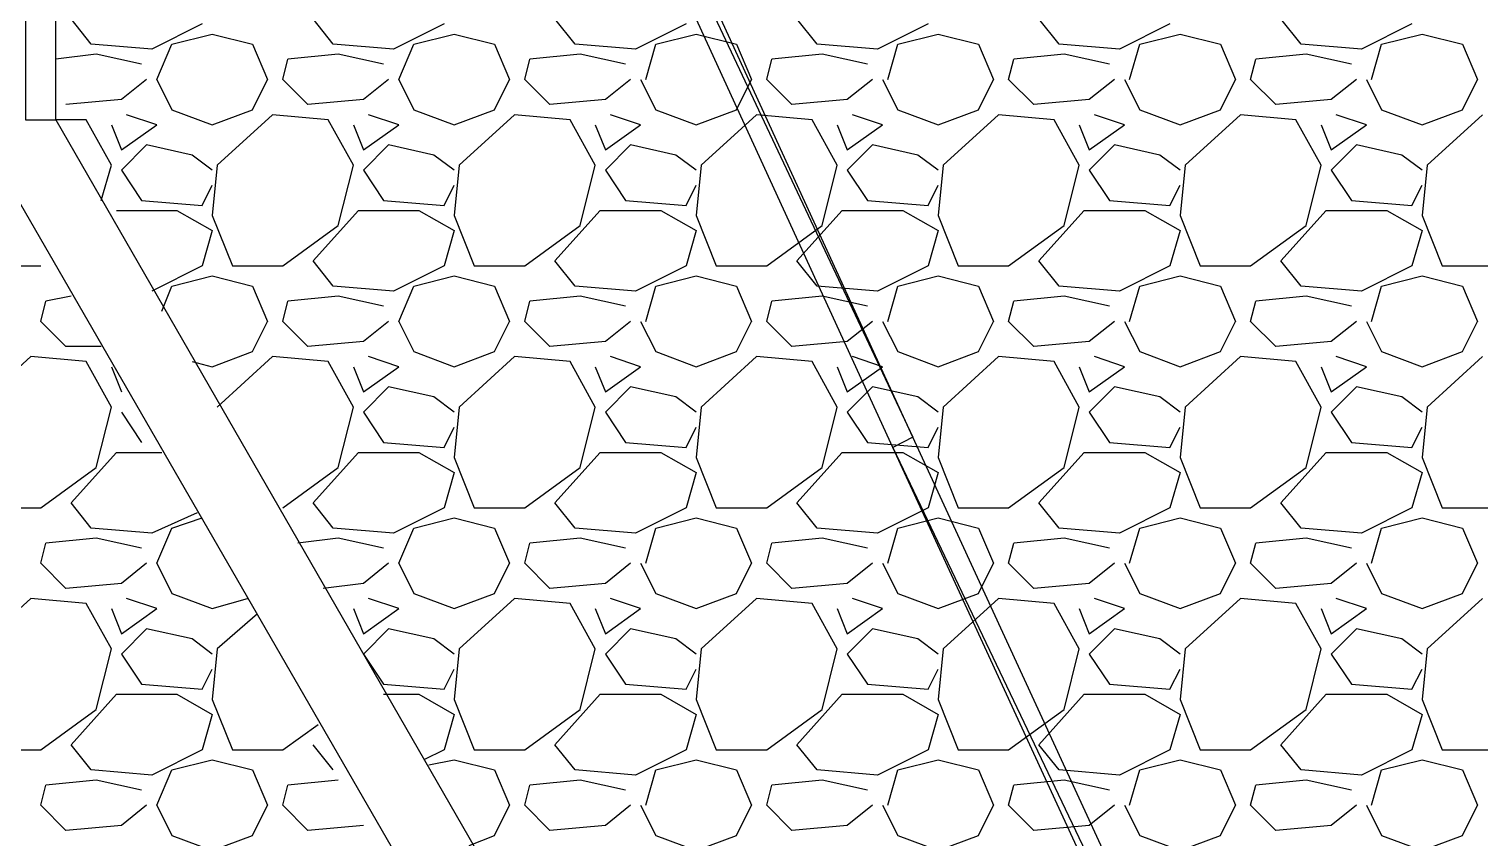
# Model space of a CAD drawing. Header units: metres. Extents: x 1 to 213, y 1 to 147.
# Drawn here: x 76.203 to 79.25, y 138.478 to 140.176 of the extents above; entities that cross this region are included whole.
import ezdxf

# ---------------------------------------------------------------- set-up
doc = ezdxf.new("R2010")
doc.units = ezdxf.units.M
doc.layers.add('00-BASE-ARQUITECTURA', color=8, linetype='Continuous')

msp = doc.modelspace()

# ---------------------------------------------------------------- linework, layer by layer
at = {"layer": '00-BASE-ARQUITECTURA'}
for points in [[(76.1753, 143.4253), (76.1329, 143.4041), (78.0591, 139.3189), (76.1753, 143.4253)], [(76.1329, 143.4041), (78.0591, 139.3189), (78.0168, 139.2978), (76.1329, 143.4041)], [(76.1964, 142.0283), (76.1964, 139.9857), (76.2599, 139.9857), (76.2599, 141.9648)], [(76.334, 140.1444), (76.2917, 140.1973)], [(76.842, 140.1444), (76.7997, 140.1973)], [(77.35, 140.1444), (77.3077, 140.1973)], [(77.858, 140.1444), (77.8157, 140.1973)], [(78.366, 140.1444), (78.3237, 140.1973)], [(78.874, 140.1444), (78.8317, 140.1973)], [(76.5669, 140.1868), (76.461, 140.1338)], [(76.5034, 140.1444), (76.588, 140.1656)], [(76.588, 140.1656), (76.6727, 140.1444)], [(77.0749, 140.1868), (76.969, 140.1338)], [(77.0114, 140.1444), (77.096, 140.1656)], [(77.096, 140.1656), (77.1807, 140.1444)], [(77.5829, 140.1868), (77.477, 140.1338)], [(77.5194, 140.1444), (77.604, 140.1656)], [(77.604, 140.1656), (77.6887, 140.1444)], [(78.0909, 140.1868), (77.985, 140.1338)], [(78.0274, 140.1444), (78.112, 140.1656)], [(78.112, 140.1656), (78.1967, 140.1444)], [(78.5989, 140.1868), (78.493, 140.1338)], [(78.5353, 140.1444), (78.62, 140.1656)], [(78.62, 140.1656), (78.7047, 140.1444)], [(79.1069, 140.1868), (79.001, 140.1338)], [(79.0433, 140.1444), (79.128, 140.1656)], [(79.128, 140.1656), (79.2127, 140.1444)], [(76.461, 140.1338), (76.334, 140.1444)], [(76.4716, 140.0703), (76.5034, 140.1444)], [(76.6727, 140.1444), (76.7044, 140.0703)], [(76.969, 140.1338), (76.842, 140.1444)], [(76.9796, 140.0703), (77.0114, 140.1444)], [(77.1807, 140.1444), (77.2124, 140.0703)], [(77.477, 140.1338), (77.35, 140.1444)], [(77.4982, 140.0703), (77.5194, 140.1444)], [(77.6887, 140.1444), (77.7204, 140.0703)], [(77.985, 140.1338), (77.858, 140.1444)], [(78.0062, 140.0703), (78.0274, 140.1444)], [(78.1967, 140.1444), (78.2284, 140.0703)], [(78.493, 140.1338), (78.366, 140.1444)], [(78.5142, 140.0703), (78.5353, 140.1444)], [(78.7047, 140.1444), (78.7364, 140.0703)], [(79.001, 140.1338), (78.874, 140.1444)], [(79.0222, 140.0703), (79.0433, 140.1444)], [(79.2127, 140.1444), (79.2444, 140.0703)], [(76.3446, 140.1233), (76.2599, 140.1127)], [(76.4399, 140.1021), (76.3446, 140.1233)], [(76.7362, 140.0703), (76.7468, 140.1127)], [(76.8526, 140.1233), (76.7468, 140.1127)], [(76.9478, 140.1021), (76.8526, 140.1233)], [(77.2442, 140.0703), (77.2548, 140.1127)], [(77.3606, 140.1233), (77.2548, 140.1127)], [(77.4558, 140.1021), (77.3606, 140.1233)], [(77.7522, 140.0703), (77.7628, 140.1127)], [(77.8686, 140.1233), (77.7628, 140.1127)], [(77.9638, 140.1021), (77.8686, 140.1233)], [(78.2602, 140.0703), (78.2708, 140.1127)], [(78.3766, 140.1233), (78.2708, 140.1127)], [(78.4719, 140.1021), (78.3766, 140.1233)], [(78.7682, 140.0703), (78.7788, 140.1127)], [(78.8846, 140.1233), (78.7788, 140.1127)], [(78.9799, 140.1021), (78.8846, 140.1233)], [(76.4504, 140.0703), (76.3975, 140.028)], [(76.4716, 140.0703), (76.5034, 140.0068)], [(76.6727, 140.0068), (76.7044, 140.0703)], [(76.7891, 140.0174), (76.7362, 140.0703)], [(76.9584, 140.0703), (76.9055, 140.028)], [(76.9796, 140.0703), (77.0114, 140.0068)], [(77.1807, 140.0068), (77.2124, 140.0703)], [(77.2971, 140.0174), (77.2442, 140.0703)], [(77.4664, 140.0703), (77.4135, 140.028)], [(77.4876, 140.0703), (77.5194, 140.0068)], [(77.6887, 140.0068), (77.7204, 140.0703)], [(77.8051, 140.0174), (77.7522, 140.0703)], [(77.9744, 140.0703), (77.9215, 140.028)], [(77.9956, 140.0703), (78.0274, 140.0068)], [(78.1967, 140.0068), (78.2284, 140.0703)], [(78.3131, 140.0174), (78.2602, 140.0703)], [(78.4824, 140.0703), (78.4295, 140.028)], [(78.5036, 140.0703), (78.5353, 140.0068)], [(78.7047, 140.0068), (78.7364, 140.0703)], [(78.8211, 140.0174), (78.7682, 140.0703)], [(78.9904, 140.0703), (78.9375, 140.028)], [(79.0116, 140.0703), (79.0433, 140.0068)], [(79.2127, 140.0068), (79.2444, 140.0703)], [(76.3975, 140.028), (76.2811, 140.0174)], [(76.5034, 140.0068), (76.588, 139.9751)], [(76.588, 139.9751), (76.6727, 140.0068)], [(76.9055, 140.028), (76.7891, 140.0174)], [(77.0114, 140.0068), (77.096, 139.9751)], [(77.096, 139.9751), (77.1807, 140.0068)], [(77.4135, 140.028), (77.2971, 140.0174)], [(77.5194, 140.0068), (77.604, 139.9751)], [(77.604, 139.9751), (77.6887, 140.0068)], [(77.9215, 140.028), (77.8051, 140.0174)], [(78.0274, 140.0068), (78.112, 139.9751)], [(78.112, 139.9751), (78.1967, 140.0068)], [(78.4295, 140.028), (78.3131, 140.0174)], [(78.5353, 140.0068), (78.62, 139.9751)], [(78.62, 139.9751), (78.7047, 140.0068)], [(78.9375, 140.028), (78.8211, 140.0174)], [(79.0433, 140.0068), (79.128, 139.9751)], [(79.128, 139.9751), (79.2127, 140.0068)], [(76.3234, 139.9857), (76.2599, 139.9857)], [(76.2599, 139.9857), (78.7576, 135.6465), (82.4512, 135.6465)], [(76.3764, 139.8904), (76.3234, 139.9857)], [(76.3764, 139.9751), (76.3975, 139.9222)], [(76.3975, 139.9222), (76.4716, 139.9751)], [(76.4716, 139.9751), (76.4081, 139.9963)], [(76.715, 139.9963), (76.5986, 139.8904)], [(76.8314, 139.9857), (76.715, 139.9963)], [(76.8844, 139.8904), (76.8314, 139.9857)], [(76.8844, 139.9751), (76.9055, 139.9222)], [(76.9055, 139.9222), (76.9796, 139.9751)], [(76.9796, 139.9751), (76.9161, 139.9963)], [(77.223, 139.9963), (77.1066, 139.8904)], [(77.3394, 139.9857), (77.223, 139.9963)], [(77.3924, 139.8904), (77.3394, 139.9857)], [(77.3924, 139.9751), (77.4135, 139.9222)], [(77.4135, 139.9222), (77.4876, 139.9751)], [(77.4876, 139.9751), (77.4241, 139.9963)], [(77.731, 139.9963), (77.6146, 139.8904)], [(77.8474, 139.9857), (77.731, 139.9963)], [(77.9004, 139.8904), (77.8474, 139.9857)], [(77.9004, 139.9751), (77.9215, 139.9222)], [(77.9215, 139.9222), (77.9956, 139.9751)], [(77.9956, 139.9751), (77.9321, 139.9963)], [(78.239, 139.9963), (78.1226, 139.8904)], [(78.3554, 139.9857), (78.239, 139.9963)], [(78.4084, 139.8904), (78.3554, 139.9857)], [(78.4084, 139.9751), (78.4295, 139.9222)], [(78.4295, 139.9222), (78.5036, 139.9751)], [(78.5036, 139.9751), (78.4401, 139.9963)], [(78.747, 139.9963), (78.6306, 139.8904)], [(78.8634, 139.9857), (78.747, 139.9963)], [(78.9164, 139.8904), (78.8634, 139.9857)], [(78.9164, 139.9751), (78.9375, 139.9222)], [(78.9375, 139.9222), (79.0116, 139.9751)], [(79.0116, 139.9751), (78.9481, 139.9963)], [(79.255, 139.9963), (79.1386, 139.8904)], [(76.4504, 139.9328), (76.3975, 139.8798)], [(76.5457, 139.9116), (76.4504, 139.9328)], [(76.9584, 139.9328), (76.9055, 139.8798)], [(77.0537, 139.9116), (76.9584, 139.9328)], [(77.4664, 139.9328), (77.4135, 139.8798)], [(77.5617, 139.9116), (77.4664, 139.9328)], [(77.9744, 139.9328), (77.9215, 139.8798)], [(78.0697, 139.9116), (77.9744, 139.9328)], [(78.4824, 139.9328), (78.4295, 139.8798)], [(78.5777, 139.9116), (78.4824, 139.9328)], [(78.9904, 139.9328), (78.9375, 139.8798)], [(79.0857, 139.9116), (78.9904, 139.9328)], [(76.3552, 139.8163), (76.3764, 139.8904)], [(76.588, 139.8798), (76.5457, 139.9116)], [(76.5986, 139.8904), (76.588, 139.7846)], [(76.8526, 139.7634), (76.8844, 139.8904)], [(77.096, 139.8798), (77.0537, 139.9116)], [(77.1066, 139.8904), (77.096, 139.7846)], [(77.3606, 139.7634), (77.3924, 139.8904)], [(77.604, 139.8798), (77.5617, 139.9116)], [(77.6146, 139.8904), (77.604, 139.7846)], [(77.8686, 139.7634), (77.9004, 139.8904)], [(78.112, 139.8798), (78.0697, 139.9116)], [(78.1226, 139.8904), (78.112, 139.7846)], [(78.3766, 139.7634), (78.4084, 139.8904)], [(78.62, 139.8798), (78.5777, 139.9116)], [(78.6306, 139.8904), (78.62, 139.7846)], [(78.8846, 139.7634), (78.9164, 139.8904)], [(79.128, 139.8798), (79.0857, 139.9116)], [(79.1386, 139.8904), (79.128, 139.7846)], [(76.3975, 139.8798), (76.4399, 139.8163)], [(76.9055, 139.8798), (76.9478, 139.8163)], [(77.4135, 139.8798), (77.4558, 139.8163)], [(77.9215, 139.8798), (77.9638, 139.8163)], [(78.4295, 139.8798), (78.4719, 139.8163)], [(78.9375, 139.8798), (78.9799, 139.8163)], [(76.1753, 139.8269), (78.6729, 135.4983), (82.3559, 135.4983)], [(76.5669, 139.8058), (76.588, 139.8481)], [(77.0749, 139.8058), (77.096, 139.8481)], [(77.5829, 139.8058), (77.604, 139.8481)], [(78.0909, 139.8058), (78.112, 139.8481)], [(78.5989, 139.8058), (78.62, 139.8481)], [(79.1069, 139.8058), (79.128, 139.8481)], [(76.3869, 139.7952), (76.5139, 139.7952)], [(76.4399, 139.8163), (76.5669, 139.8058)], [(76.5139, 139.7952), (76.588, 139.7528)], [(76.7997, 139.6893), (76.8949, 139.7952)], [(76.8949, 139.7952), (77.0219, 139.7952)], [(76.9478, 139.8163), (77.0749, 139.8058)], [(77.0219, 139.7952), (77.096, 139.7528)], [(77.3077, 139.6893), (77.4029, 139.7952)], [(77.4029, 139.7952), (77.5299, 139.7952)], [(77.4558, 139.8163), (77.5829, 139.8058)], [(77.5299, 139.7952), (77.604, 139.7528)], [(77.8157, 139.6893), (77.9109, 139.7952)], [(77.9109, 139.7952), (78.0379, 139.7952)], [(77.9638, 139.8163), (78.0909, 139.8058)], [(78.0379, 139.7952), (78.112, 139.7528)], [(78.3237, 139.6893), (78.4189, 139.7952)], [(78.4189, 139.7952), (78.5459, 139.7952)], [(78.4719, 139.8163), (78.5989, 139.8058)], [(78.5459, 139.7952), (78.62, 139.7528)], [(78.8317, 139.6893), (78.9269, 139.7952)], [(78.9269, 139.7952), (79.0539, 139.7952)], [(78.9799, 139.8163), (79.1069, 139.8058)], [(79.0539, 139.7952), (79.128, 139.7528)], [(76.588, 139.7846), (76.6304, 139.6788)], [(76.7362, 139.6788), (76.8526, 139.7634)], [(77.096, 139.7846), (77.1384, 139.6788)], [(77.2442, 139.6788), (77.3606, 139.7634)], [(77.604, 139.7846), (77.6464, 139.6788)], [(77.7522, 139.6788), (77.8686, 139.7634)], [(78.112, 139.7846), (78.1544, 139.6788)], [(78.2602, 139.6788), (78.3766, 139.7634)], [(78.62, 139.7846), (78.6624, 139.6788)], [(78.7682, 139.6788), (78.8846, 139.7634)], [(79.128, 139.7846), (79.1704, 139.6788)], [(76.588, 139.7528), (76.5669, 139.6788)], [(77.096, 139.7528), (77.0749, 139.6788)], [(77.604, 139.7528), (77.5829, 139.6788)], [(78.112, 139.7528), (78.0909, 139.6788)], [(78.62, 139.7528), (78.5989, 139.6788)], [(79.128, 139.7528), (79.1069, 139.6788)], [(76.1224, 139.6788), (76.2282, 139.6788)], [(76.5669, 139.6788), (76.461, 139.6258)], [(76.6304, 139.6788), (76.7362, 139.6788)], [(76.842, 139.6364), (76.7997, 139.6893)], [(77.0749, 139.6788), (76.969, 139.6258)], [(77.1384, 139.6788), (77.2442, 139.6788)], [(77.35, 139.6364), (77.3077, 139.6893)], [(77.5829, 139.6788), (77.477, 139.6258)], [(77.6464, 139.6788), (77.7522, 139.6788)], [(77.858, 139.6364), (77.8157, 139.6893)], [(78.0909, 139.6788), (77.985, 139.6258)], [(78.1544, 139.6788), (78.2602, 139.6788)], [(78.366, 139.6364), (78.3237, 139.6893)], [(78.5989, 139.6788), (78.493, 139.6258)], [(78.6624, 139.6788), (78.7682, 139.6788)], [(78.874, 139.6364), (78.8317, 139.6893)], [(79.1069, 139.6788), (79.001, 139.6258)], [(79.1704, 139.6788), (79.2762, 139.6788)], [(76.5034, 139.6364), (76.588, 139.6576)], [(76.588, 139.6576), (76.6727, 139.6364)], [(77.0114, 139.6364), (77.096, 139.6576)], [(77.096, 139.6576), (77.1807, 139.6364)], [(77.5194, 139.6364), (77.604, 139.6576)], [(77.604, 139.6576), (77.6887, 139.6364)], [(78.0274, 139.6364), (78.112, 139.6576)], [(78.112, 139.6576), (78.1967, 139.6364)], [(78.5353, 139.6364), (78.62, 139.6576)], [(78.62, 139.6576), (78.7047, 139.6364)], [(79.0433, 139.6364), (79.128, 139.6576)], [(79.128, 139.6576), (79.2127, 139.6364)], [(76.2917, 139.6153), (76.2388, 139.6047)], [(76.4822, 139.5835), (76.5034, 139.6364)], [(76.6727, 139.6364), (76.7044, 139.5623)], [(76.8526, 139.6153), (76.7468, 139.6047)], [(76.969, 139.6258), (76.842, 139.6364)], [(76.9478, 139.5941), (76.8526, 139.6153)], [(76.9796, 139.5623), (77.0114, 139.6364)], [(77.1807, 139.6364), (77.2124, 139.5623)], [(77.3606, 139.6153), (77.2548, 139.6047)], [(77.477, 139.6258), (77.35, 139.6364)], [(77.4558, 139.5941), (77.3606, 139.6153)], [(77.4982, 139.5623), (77.5194, 139.6364)], [(77.6887, 139.6364), (77.7204, 139.5623)], [(77.8686, 139.6153), (77.7628, 139.6047)], [(77.985, 139.6258), (77.858, 139.6364)], [(77.9638, 139.5941), (77.8686, 139.6153)], [(78.0062, 139.5623), (78.0274, 139.6364)], [(78.1967, 139.6364), (78.2284, 139.5623)], [(78.3766, 139.6153), (78.2708, 139.6047)], [(78.493, 139.6258), (78.366, 139.6364)], [(78.4719, 139.5941), (78.3766, 139.6153)], [(78.5142, 139.5623), (78.5353, 139.6364)], [(78.7047, 139.6364), (78.7364, 139.5623)], [(78.8846, 139.6153), (78.7788, 139.6047)], [(79.001, 139.6258), (78.874, 139.6364)], [(78.9799, 139.5941), (78.8846, 139.6153)], [(79.0222, 139.5623), (79.0433, 139.6364)], [(79.2127, 139.6364), (79.2444, 139.5623)], [(76.2282, 139.5623), (76.2388, 139.6047)], [(76.7362, 139.5623), (76.7468, 139.6047)], [(77.2442, 139.5623), (77.2548, 139.6047)], [(77.7522, 139.5623), (77.7628, 139.6047)], [(78.2602, 139.5623), (78.2708, 139.6047)], [(78.7682, 139.5623), (78.7788, 139.6047)], [(76.2811, 139.5094), (76.2282, 139.5623)], [(76.6727, 139.4988), (76.7044, 139.5623)], [(76.7891, 139.5094), (76.7362, 139.5623)], [(76.9584, 139.5623), (76.9055, 139.52)], [(76.9796, 139.5623), (77.0114, 139.4988)], [(77.1807, 139.4988), (77.2124, 139.5623)], [(77.2971, 139.5094), (77.2442, 139.5623)], [(77.4664, 139.5623), (77.4135, 139.52)], [(77.4876, 139.5623), (77.5194, 139.4988)], [(77.6887, 139.4988), (77.7204, 139.5623)], [(77.8051, 139.5094), (77.7522, 139.5623)], [(77.9744, 139.5623), (77.9215, 139.52)], [(77.9956, 139.5623), (78.0274, 139.4988)], [(78.1967, 139.4988), (78.2284, 139.5623)], [(78.3131, 139.5094), (78.2602, 139.5623)], [(78.4824, 139.5623), (78.4295, 139.52)], [(78.5036, 139.5623), (78.5353, 139.4988)], [(78.7047, 139.4988), (78.7364, 139.5623)], [(78.8211, 139.5094), (78.7682, 139.5623)], [(78.9904, 139.5623), (78.9375, 139.52)], [(79.0116, 139.5623), (79.0433, 139.4988)], [(79.2127, 139.4988), (79.2444, 139.5623)], [(76.9055, 139.52), (76.7891, 139.5094)], [(77.4135, 139.52), (77.2971, 139.5094)], [(77.9215, 139.52), (77.8051, 139.5094)], [(78.4295, 139.52), (78.3131, 139.5094)], [(78.9375, 139.52), (78.8211, 139.5094)], [(76.207, 139.4883), (76.0906, 139.3824)], [(76.3234, 139.4777), (76.207, 139.4883)], [(76.3552, 139.5094), (76.2811, 139.5094)], [(76.588, 139.4671), (76.6727, 139.4988)], [(76.715, 139.4883), (76.5986, 139.3824)], [(76.8314, 139.4777), (76.715, 139.4883)], [(76.9796, 139.4671), (76.9161, 139.4883)], [(77.0114, 139.4988), (77.096, 139.4671)], [(77.096, 139.4671), (77.1807, 139.4988)], [(77.223, 139.4883), (77.1066, 139.3824)], [(77.3394, 139.4777), (77.223, 139.4883)], [(77.4876, 139.4671), (77.4241, 139.4883)], [(77.5194, 139.4988), (77.604, 139.4671)], [(77.604, 139.4671), (77.6887, 139.4988)], [(77.731, 139.4883), (77.6146, 139.3824)], [(77.8474, 139.4777), (77.731, 139.4883)], [(77.9956, 139.4671), (77.9321, 139.4883)], [(78.0274, 139.4988), (78.112, 139.4671)], [(78.112, 139.4671), (78.1967, 139.4988)], [(78.239, 139.4883), (78.1226, 139.3824)], [(78.3554, 139.4777), (78.239, 139.4883)], [(78.5036, 139.4671), (78.4401, 139.4883)], [(78.5353, 139.4988), (78.62, 139.4671)], [(78.62, 139.4671), (78.7047, 139.4988)], [(78.747, 139.4883), (78.6306, 139.3824)], [(78.8634, 139.4777), (78.747, 139.4883)], [(79.0116, 139.4671), (78.9481, 139.4883)], [(79.0433, 139.4988), (79.128, 139.4671)], [(79.128, 139.4671), (79.2127, 139.4988)], [(79.255, 139.4883), (79.1386, 139.3824)], [(76.3764, 139.3824), (76.3234, 139.4777)], [(76.3764, 139.4671), (76.3975, 139.4142)], [(76.5457, 139.4777), (76.588, 139.4671)], [(76.8844, 139.3824), (76.8314, 139.4777)], [(76.8844, 139.4671), (76.9055, 139.4142)], [(76.9055, 139.4142), (76.9796, 139.4671)], [(77.3924, 139.3824), (77.3394, 139.4777)], [(77.3924, 139.4671), (77.4135, 139.4142)], [(77.4135, 139.4142), (77.4876, 139.4671)], [(77.9004, 139.3824), (77.8474, 139.4777)], [(77.9004, 139.4671), (77.9215, 139.4142)], [(77.9215, 139.4142), (77.9956, 139.4671)], [(78.4084, 139.3824), (78.3554, 139.4777)], [(78.4084, 139.4671), (78.4295, 139.4142)], [(78.4295, 139.4142), (78.5036, 139.4671)], [(78.9164, 139.3824), (78.8634, 139.4777)], [(78.9164, 139.4671), (78.9375, 139.4142)], [(78.9375, 139.4142), (79.0116, 139.4671)], [(76.9584, 139.4248), (76.9055, 139.3718)], [(77.0537, 139.4036), (76.9584, 139.4248)], [(77.096, 139.3718), (77.0537, 139.4036)], [(77.4664, 139.4248), (77.4135, 139.3718)], [(77.5617, 139.4036), (77.4664, 139.4248)], [(77.604, 139.3718), (77.5617, 139.4036)], [(77.9744, 139.4248), (77.9215, 139.3718)], [(78.0697, 139.4036), (77.9744, 139.4248)], [(78.112, 139.3718), (78.0697, 139.4036)], [(78.4824, 139.4248), (78.4295, 139.3718)], [(78.5777, 139.4036), (78.4824, 139.4248)], [(78.62, 139.3718), (78.5777, 139.4036)], [(78.9904, 139.4248), (78.9375, 139.3718)], [(79.0857, 139.4036), (78.9904, 139.4248)], [(79.128, 139.3718), (79.0857, 139.4036)], [(76.3446, 139.2554), (76.3764, 139.3824)], [(76.3975, 139.3718), (76.4399, 139.3083)], [(76.8526, 139.2554), (76.8844, 139.3824)], [(76.9055, 139.3718), (76.9478, 139.3083)], [(77.1066, 139.3824), (77.096, 139.2766)], [(77.3606, 139.2554), (77.3924, 139.3824)], [(77.4135, 139.3718), (77.4558, 139.3083)], [(77.6146, 139.3824), (77.604, 139.2766)], [(77.8686, 139.2554), (77.9004, 139.3824)], [(77.9215, 139.3718), (77.9638, 139.3083)], [(78.1226, 139.3824), (78.112, 139.2766)], [(78.3766, 139.2554), (78.4084, 139.3824)], [(78.4295, 139.3718), (78.4719, 139.3083)], [(78.6306, 139.3824), (78.62, 139.2766)], [(78.8846, 139.2554), (78.9164, 139.3824)], [(78.9375, 139.3718), (78.9799, 139.3083)], [(79.1386, 139.3824), (79.128, 139.2766)], [(77.0749, 139.2978), (77.096, 139.3401)], [(77.5829, 139.2978), (77.604, 139.3401)], [(78.0909, 139.2978), (78.112, 139.3401)], [(78.5989, 139.2978), (78.62, 139.3401)], [(79.1069, 139.2978), (79.128, 139.3401)], [(76.9478, 139.3083), (77.0749, 139.2978)], [(77.4558, 139.3083), (77.5829, 139.2978)], [(77.9638, 139.3083), (78.0909, 139.2978)], [(78.0591, 139.3189), (78.0168, 139.2978)], [(78.0591, 139.3189), (78.0168, 139.2978), (79.5513, 136.0804), (78.0591, 139.3189)], [(78.4719, 139.3083), (78.5989, 139.2978)], [(78.9799, 139.3083), (79.1069, 139.2978)], [(76.2917, 139.1813), (76.3869, 139.2872)], [(76.3869, 139.2872), (76.4822, 139.2872)], [(76.7997, 139.1813), (76.8949, 139.2872)], [(76.8949, 139.2872), (77.0219, 139.2872)], [(77.0219, 139.2872), (77.096, 139.2448)], [(77.096, 139.2766), (77.1384, 139.1708)], [(77.3077, 139.1813), (77.4029, 139.2872)], [(77.4029, 139.2872), (77.5299, 139.2872)], [(77.5299, 139.2872), (77.604, 139.2448)], [(77.604, 139.2766), (77.6464, 139.1708)], [(77.8157, 139.1813), (77.9109, 139.2872)], [(77.9109, 139.2872), (78.0379, 139.2872)], [(78.0168, 139.2978), (79.5513, 136.0804), (79.509, 136.0593), (78.0168, 139.2978)], [(78.0379, 139.2872), (78.112, 139.2448)], [(78.112, 139.2766), (78.1544, 139.1708)], [(78.3237, 139.1813), (78.4189, 139.2872)], [(78.4189, 139.2872), (78.5459, 139.2872)], [(78.5459, 139.2872), (78.62, 139.2448)], [(78.62, 139.2766), (78.6624, 139.1708)], [(78.8317, 139.1813), (78.9269, 139.2872)], [(78.9269, 139.2872), (79.0539, 139.2872)], [(79.0539, 139.2872), (79.128, 139.2448)], [(79.128, 139.2766), (79.1704, 139.1708)], [(76.2282, 139.1708), (76.3446, 139.2554)], [(76.7362, 139.1708), (76.8526, 139.2554)], [(77.096, 139.2448), (77.0749, 139.1708)], [(77.2442, 139.1708), (77.3606, 139.2554)], [(77.604, 139.2448), (77.5829, 139.1708)], [(77.7522, 139.1708), (77.8686, 139.2554)], [(78.112, 139.2448), (78.0909, 139.1708)], [(78.2602, 139.1708), (78.3766, 139.2554)], [(78.62, 139.2448), (78.5989, 139.1708)], [(78.7682, 139.1708), (78.8846, 139.2554)], [(79.128, 139.2448), (79.1069, 139.1708)], [(76.1224, 139.1708), (76.2282, 139.1708)], [(76.334, 139.1284), (76.2917, 139.1813)], [(76.5563, 139.1602), (76.461, 139.1178)], [(76.842, 139.1284), (76.7997, 139.1813)], [(77.0749, 139.1708), (76.969, 139.1178)], [(77.1384, 139.1708), (77.2442, 139.1708)], [(77.35, 139.1284), (77.3077, 139.1813)], [(77.5829, 139.1708), (77.477, 139.1178)], [(77.6464, 139.1708), (77.7522, 139.1708)], [(77.858, 139.1284), (77.8157, 139.1813)], [(78.0909, 139.1708), (77.985, 139.1178)], [(78.1544, 139.1708), (78.2602, 139.1708)], [(78.366, 139.1284), (78.3237, 139.1813)], [(78.5989, 139.1708), (78.493, 139.1178)], [(78.6624, 139.1708), (78.7682, 139.1708)], [(78.874, 139.1284), (78.8317, 139.1813)], [(79.1069, 139.1708), (79.001, 139.1178)], [(79.1704, 139.1708), (79.2762, 139.1708)], [(76.461, 139.1178), (76.334, 139.1284)], [(76.4716, 139.0543), (76.5034, 139.1284)], [(76.5034, 139.1284), (76.5669, 139.1496)], [(76.969, 139.1178), (76.842, 139.1284)], [(76.9796, 139.0543), (77.0114, 139.1284)], [(77.0114, 139.1284), (77.096, 139.1496)], [(77.096, 139.1496), (77.1807, 139.1284)], [(77.1807, 139.1284), (77.2124, 139.0543)], [(77.477, 139.1178), (77.35, 139.1284)], [(77.4982, 139.0543), (77.5194, 139.1284)], [(77.5194, 139.1284), (77.604, 139.1496)], [(77.604, 139.1496), (77.6887, 139.1284)], [(77.6887, 139.1284), (77.7204, 139.0543)], [(77.985, 139.1178), (77.858, 139.1284)], [(78.0062, 139.0543), (78.0274, 139.1284)], [(78.0274, 139.1284), (78.112, 139.1496)], [(78.112, 139.1496), (78.1967, 139.1284)], [(78.1967, 139.1284), (78.2284, 139.0543)], [(78.493, 139.1178), (78.366, 139.1284)], [(78.5142, 139.0543), (78.5353, 139.1284)], [(78.5353, 139.1284), (78.62, 139.1496)], [(78.62, 139.1496), (78.7047, 139.1284)], [(78.7047, 139.1284), (78.7364, 139.0543)], [(79.001, 139.1178), (78.874, 139.1284)], [(79.0222, 139.0543), (79.0433, 139.1284)], [(79.0433, 139.1284), (79.128, 139.1496)], [(79.128, 139.1496), (79.2127, 139.1284)], [(79.2127, 139.1284), (79.2444, 139.0543)], [(76.2282, 139.0543), (76.2388, 139.0967)], [(76.3446, 139.1073), (76.2388, 139.0967)], [(76.4399, 139.0861), (76.3446, 139.1073)], [(76.8526, 139.1073), (76.7679, 139.0967)], [(76.9478, 139.0861), (76.8526, 139.1073)], [(77.2442, 139.0543), (77.2548, 139.0967)], [(77.3606, 139.1073), (77.2548, 139.0967)], [(77.4558, 139.0861), (77.3606, 139.1073)], [(77.7522, 139.0543), (77.7628, 139.0967)], [(77.8686, 139.1073), (77.7628, 139.0967)], [(77.9638, 139.0861), (77.8686, 139.1073)], [(78.2602, 139.0543), (78.2708, 139.0967)], [(78.3766, 139.1073), (78.2708, 139.0967)], [(78.4719, 139.0861), (78.3766, 139.1073)], [(78.7682, 139.0543), (78.7788, 139.0967)], [(78.8846, 139.1073), (78.7788, 139.0967)], [(78.9799, 139.0861), (78.8846, 139.1073)], [(76.2811, 139.0014), (76.2282, 139.0543)], [(76.4504, 139.0543), (76.3975, 139.012)], [(76.4716, 139.0543), (76.5034, 138.9908)], [(76.9584, 139.0543), (76.9055, 139.012)], [(76.9796, 139.0543), (77.0114, 138.9908)], [(77.1807, 138.9908), (77.2124, 139.0543)], [(77.2971, 139.0014), (77.2442, 139.0543)], [(77.4664, 139.0543), (77.4135, 139.012)], [(77.4876, 139.0543), (77.5194, 138.9908)], [(77.6887, 138.9908), (77.7204, 139.0543)], [(77.8051, 139.0014), (77.7522, 139.0543)], [(77.9744, 139.0543), (77.9215, 139.012)], [(77.9956, 139.0543), (78.0274, 138.9908)], [(78.1967, 138.9908), (78.2284, 139.0543)], [(78.3131, 139.0014), (78.2602, 139.0543)], [(78.4824, 139.0543), (78.4295, 139.012)], [(78.5036, 139.0543), (78.5353, 138.9908)], [(78.7047, 138.9908), (78.7364, 139.0543)], [(78.8211, 139.0014), (78.7682, 139.0543)], [(78.9904, 139.0543), (78.9375, 139.012)], [(79.0116, 139.0543), (79.0433, 138.9908)], [(79.2127, 138.9908), (79.2444, 139.0543)], [(76.3975, 139.012), (76.2811, 139.0014)], [(76.9055, 139.012), (76.8209, 139.0014)], [(77.4135, 139.012), (77.2971, 139.0014)], [(77.9215, 139.012), (77.8051, 139.0014)], [(78.4295, 139.012), (78.3131, 139.0014)], [(78.9375, 139.012), (78.8211, 139.0014)], [(76.207, 138.9803), (76.0906, 138.8744)], [(76.3234, 138.9697), (76.207, 138.9803)], [(76.3764, 138.8744), (76.3234, 138.9697)], [(76.4716, 138.9591), (76.4081, 138.9803)], [(76.5034, 138.9908), (76.588, 138.9591)], [(76.588, 138.9591), (76.6621, 138.9803)], [(76.9796, 138.9591), (76.9161, 138.9803)], [(77.0114, 138.9908), (77.096, 138.9591)], [(77.096, 138.9591), (77.1807, 138.9908)], [(77.223, 138.9803), (77.1066, 138.8744)], [(77.3394, 138.9697), (77.223, 138.9803)], [(77.3924, 138.8744), (77.3394, 138.9697)], [(77.4876, 138.9591), (77.4241, 138.9803)], [(77.5194, 138.9908), (77.604, 138.9591)], [(77.604, 138.9591), (77.6887, 138.9908)], [(77.731, 138.9803), (77.6146, 138.8744)], [(77.8474, 138.9697), (77.731, 138.9803)], [(77.9004, 138.8744), (77.8474, 138.9697)], [(77.9956, 138.9591), (77.9321, 138.9803)], [(78.0274, 138.9908), (78.112, 138.9591)], [(78.112, 138.9591), (78.1967, 138.9908)], [(78.239, 138.9803), (78.1226, 138.8744)], [(78.3554, 138.9697), (78.239, 138.9803)], [(78.4084, 138.8744), (78.3554, 138.9697)], [(78.5036, 138.9591), (78.4401, 138.9803)], [(78.5353, 138.9908), (78.62, 138.9591)], [(78.62, 138.9591), (78.7047, 138.9908)], [(78.747, 138.9803), (78.6306, 138.8744)], [(78.8634, 138.9697), (78.747, 138.9803)], [(78.9164, 138.8744), (78.8634, 138.9697)], [(79.0116, 138.9591), (78.9481, 138.9803)], [(79.0433, 138.9908), (79.128, 138.9591)], [(79.128, 138.9591), (79.2127, 138.9908)], [(79.255, 138.9803), (79.1386, 138.8744)], [(76.3764, 138.9591), (76.3975, 138.9062)], [(76.3975, 138.9062), (76.4716, 138.9591)], [(76.6833, 138.9485), (76.5986, 138.8744)], [(76.8844, 138.9591), (76.9055, 138.9062)], [(76.9055, 138.9062), (76.9796, 138.9591)], [(77.3924, 138.9591), (77.4135, 138.9062)], [(77.4135, 138.9062), (77.4876, 138.9591)], [(77.9004, 138.9591), (77.9215, 138.9062)], [(77.9215, 138.9062), (77.9956, 138.9591)], [(78.4084, 138.9591), (78.4295, 138.9062)], [(78.4295, 138.9062), (78.5036, 138.9591)], [(78.9164, 138.9591), (78.9375, 138.9062)], [(78.9375, 138.9062), (79.0116, 138.9591)], [(76.4504, 138.9168), (76.3975, 138.8638)], [(76.5457, 138.8956), (76.4504, 138.9168)], [(76.9584, 138.9168), (76.9055, 138.8638)], [(77.0537, 138.8956), (76.9584, 138.9168)], [(77.4664, 138.9168), (77.4135, 138.8638)], [(77.5617, 138.8956), (77.4664, 138.9168)], [(77.9744, 138.9168), (77.9215, 138.8638)], [(78.0697, 138.8956), (77.9744, 138.9168)], [(78.4824, 138.9168), (78.4295, 138.8638)], [(78.5777, 138.8956), (78.4824, 138.9168)], [(78.9904, 138.9168), (78.9375, 138.8638)], [(79.0857, 138.8956), (78.9904, 138.9168)], [(76.588, 138.8638), (76.5457, 138.8956)], [(77.096, 138.8638), (77.0537, 138.8956)], [(77.604, 138.8638), (77.5617, 138.8956)], [(78.112, 138.8638), (78.0697, 138.8956)], [(78.62, 138.8638), (78.5777, 138.8956)], [(79.128, 138.8638), (79.0857, 138.8956)], [(76.3446, 138.7474), (76.3764, 138.8744)], [(76.3975, 138.8638), (76.4399, 138.8003)], [(76.5986, 138.8744), (76.588, 138.7686)], [(76.9055, 138.8638), (76.9478, 138.8003)], [(77.1066, 138.8744), (77.096, 138.7686)], [(77.3606, 138.7474), (77.3924, 138.8744)], [(77.4135, 138.8638), (77.4558, 138.8003)], [(77.6146, 138.8744), (77.604, 138.7686)], [(77.8686, 138.7474), (77.9004, 138.8744)], [(77.9215, 138.8638), (77.9638, 138.8003)], [(78.1226, 138.8744), (78.112, 138.7686)], [(78.3766, 138.7474), (78.4084, 138.8744)], [(78.4295, 138.8638), (78.4719, 138.8003)], [(78.6306, 138.8744), (78.62, 138.7686)], [(78.8846, 138.7474), (78.9164, 138.8744)], [(78.9375, 138.8638), (78.9799, 138.8003)], [(79.1386, 138.8744), (79.128, 138.7686)], [(76.5669, 138.7898), (76.588, 138.8321)], [(77.0749, 138.7898), (77.096, 138.8321)], [(77.5829, 138.7898), (77.604, 138.8321)], [(78.0909, 138.7898), (78.112, 138.8321)], [(78.5989, 138.7898), (78.62, 138.8321)], [(79.1069, 138.7898), (79.128, 138.8321)], [(76.4399, 138.8003), (76.5669, 138.7898)], [(76.9478, 138.8003), (77.0749, 138.7898)], [(77.4558, 138.8003), (77.5829, 138.7898)], [(77.9638, 138.8003), (78.0909, 138.7898)], [(78.4719, 138.8003), (78.5989, 138.7898)], [(78.9799, 138.8003), (79.1069, 138.7898)], [(76.2917, 138.6733), (76.3869, 138.7792)], [(76.3869, 138.7792), (76.5139, 138.7792)], [(76.5139, 138.7792), (76.588, 138.7368)], [(76.588, 138.7686), (76.6304, 138.6628)], [(76.9478, 138.7792), (77.0219, 138.7792)], [(77.0219, 138.7792), (77.096, 138.7368)], [(77.096, 138.7686), (77.1384, 138.6628)], [(77.3077, 138.6733), (77.4029, 138.7792)], [(77.4029, 138.7792), (77.5299, 138.7792)], [(77.5299, 138.7792), (77.604, 138.7368)], [(77.604, 138.7686), (77.6464, 138.6628)], [(77.8157, 138.6733), (77.9109, 138.7792)], [(77.9109, 138.7792), (78.0379, 138.7792)], [(78.0379, 138.7792), (78.112, 138.7368)], [(78.112, 138.7686), (78.1544, 138.6628)], [(78.3237, 138.6733), (78.4189, 138.7792)], [(78.4189, 138.7792), (78.5459, 138.7792)], [(78.5459, 138.7792), (78.62, 138.7368)], [(78.62, 138.7686), (78.6624, 138.6628)], [(78.8317, 138.6733), (78.9269, 138.7792)], [(78.9269, 138.7792), (79.0539, 138.7792)], [(79.0539, 138.7792), (79.128, 138.7368)], [(79.128, 138.7686), (79.1704, 138.6628)], [(76.2282, 138.6628), (76.3446, 138.7474)], [(76.588, 138.7368), (76.5669, 138.6628)], [(77.096, 138.7368), (77.0749, 138.6628)], [(77.2442, 138.6628), (77.3606, 138.7474)], [(77.604, 138.7368), (77.5829, 138.6628)], [(77.7522, 138.6628), (77.8686, 138.7474)], [(78.112, 138.7368), (78.0909, 138.6628)], [(78.2602, 138.6628), (78.3766, 138.7474)], [(78.62, 138.7368), (78.5989, 138.6628)], [(78.7682, 138.6628), (78.8846, 138.7474)], [(79.128, 138.7368), (79.1069, 138.6628)], [(76.7362, 138.6628), (76.8103, 138.7157)], [(76.334, 138.6204), (76.2917, 138.6733)], [(76.842, 138.6204), (76.7997, 138.6733)], [(77.35, 138.6204), (77.3077, 138.6733)], [(77.858, 138.6204), (77.8157, 138.6733)], [(78.366, 138.6204), (78.3237, 138.6733)], [(78.874, 138.6204), (78.8317, 138.6733)], [(76.1224, 138.6628), (76.2282, 138.6628)], [(76.5669, 138.6628), (76.461, 138.6098)], [(76.5034, 138.6204), (76.588, 138.6416)], [(76.588, 138.6416), (76.6727, 138.6204)], [(76.6304, 138.6628), (76.7362, 138.6628)], [(77.0749, 138.6628), (77.0325, 138.6416)], [(77.0431, 138.631), (77.096, 138.6416)], [(77.096, 138.6416), (77.1807, 138.6204)], [(77.1384, 138.6628), (77.2442, 138.6628)], [(77.5829, 138.6628), (77.477, 138.6098)], [(77.5194, 138.6204), (77.604, 138.6416)], [(77.604, 138.6416), (77.6887, 138.6204)], [(77.6464, 138.6628), (77.7522, 138.6628)], [(78.0909, 138.6628), (77.985, 138.6098)], [(78.0274, 138.6204), (78.112, 138.6416)], [(78.112, 138.6416), (78.1967, 138.6204)], [(78.1544, 138.6628), (78.2602, 138.6628)], [(78.5989, 138.6628), (78.493, 138.6098)], [(78.5353, 138.6204), (78.62, 138.6416)], [(78.62, 138.6416), (78.7047, 138.6204)], [(78.6624, 138.6628), (78.7682, 138.6628)], [(79.1069, 138.6628), (79.001, 138.6098)], [(79.0433, 138.6204), (79.128, 138.6416)], [(79.128, 138.6416), (79.2127, 138.6204)], [(79.1704, 138.6628), (79.2762, 138.6628)], [(76.461, 138.6098), (76.334, 138.6204)], [(76.4716, 138.5463), (76.5034, 138.6204)], [(76.6727, 138.6204), (76.7044, 138.5463)], [(77.1807, 138.6204), (77.2124, 138.5463)], [(77.477, 138.6098), (77.35, 138.6204)], [(77.4982, 138.5463), (77.5194, 138.6204)], [(77.6887, 138.6204), (77.7204, 138.5463)], [(77.985, 138.6098), (77.858, 138.6204)], [(78.0062, 138.5463), (78.0274, 138.6204)], [(78.1967, 138.6204), (78.2284, 138.5463)], [(78.493, 138.6098), (78.366, 138.6204)], [(78.5142, 138.5463), (78.5353, 138.6204)], [(78.7047, 138.6204), (78.7364, 138.5463)], [(79.001, 138.6098), (78.874, 138.6204)], [(79.0222, 138.5463), (79.0433, 138.6204)], [(79.2127, 138.6204), (79.2444, 138.5463)], [(76.2282, 138.5463), (76.2388, 138.5887)], [(76.3446, 138.5993), (76.2388, 138.5887)], [(76.4399, 138.5781), (76.3446, 138.5993)], [(76.7362, 138.5463), (76.7468, 138.5887)], [(76.8526, 138.5993), (76.7468, 138.5887)], [(77.2442, 138.5463), (77.2548, 138.5887)], [(77.3606, 138.5993), (77.2548, 138.5887)], [(77.4558, 138.5781), (77.3606, 138.5993)], [(77.7522, 138.5463), (77.7628, 138.5887)], [(77.8686, 138.5993), (77.7628, 138.5887)], [(77.9638, 138.5781), (77.8686, 138.5993)], [(78.2602, 138.5463), (78.2708, 138.5887)], [(78.3766, 138.5993), (78.2708, 138.5887)], [(78.4719, 138.5781), (78.3766, 138.5993)], [(78.7682, 138.5463), (78.7788, 138.5887)], [(78.8846, 138.5993), (78.7788, 138.5887)], [(78.9799, 138.5781), (78.8846, 138.5993)], [(76.2811, 138.4934), (76.2282, 138.5463)], [(76.4504, 138.5463), (76.3975, 138.504)], [(76.4716, 138.5463), (76.5034, 138.4828)], [(76.6727, 138.4828), (76.7044, 138.5463)], [(76.7891, 138.4934), (76.7362, 138.5463)], [(77.1807, 138.4828), (77.2124, 138.5463)], [(77.2971, 138.4934), (77.2442, 138.5463)], [(77.4664, 138.5463), (77.4135, 138.504)], [(77.4876, 138.5463), (77.5194, 138.4828)], [(77.6887, 138.4828), (77.7204, 138.5463)], [(77.8051, 138.4934), (77.7522, 138.5463)], [(77.9744, 138.5463), (77.9215, 138.504)], [(77.9956, 138.5463), (78.0274, 138.4828)], [(78.1967, 138.4828), (78.2284, 138.5463)], [(78.3131, 138.4934), (78.2602, 138.5463)], [(78.4824, 138.5463), (78.4295, 138.504)], [(78.5036, 138.5463), (78.5353, 138.4828)], [(78.7047, 138.4828), (78.7364, 138.5463)], [(78.8211, 138.4934), (78.7682, 138.5463)], [(78.9904, 138.5463), (78.9375, 138.504)], [(79.0116, 138.5463), (79.0433, 138.4828)], [(79.2127, 138.4828), (79.2444, 138.5463)], [(76.3975, 138.504), (76.2811, 138.4934)], [(76.5034, 138.4828), (76.588, 138.4511)], [(76.588, 138.4511), (76.6727, 138.4828)], [(76.9055, 138.504), (76.7891, 138.4934)], [(77.1278, 138.4617), (77.1807, 138.4828)], [(77.4135, 138.504), (77.2971, 138.4934)], [(77.5194, 138.4828), (77.604, 138.4511)], [(77.604, 138.4511), (77.6887, 138.4828)], [(77.9215, 138.504), (77.8051, 138.4934)], [(78.0274, 138.4828), (78.112, 138.4511)], [(78.112, 138.4511), (78.1967, 138.4828)], [(78.4295, 138.504), (78.3131, 138.4934)], [(78.5353, 138.4828), (78.62, 138.4511)], [(78.62, 138.4511), (78.7047, 138.4828)], [(78.9375, 138.504), (78.8211, 138.4934)], [(79.0433, 138.4828), (79.128, 138.4511)], [(79.128, 138.4511), (79.2127, 138.4828)]]:
    msp.add_lwpolyline(points, dxfattribs=at)

doc.saveas('drawing.dxf')
